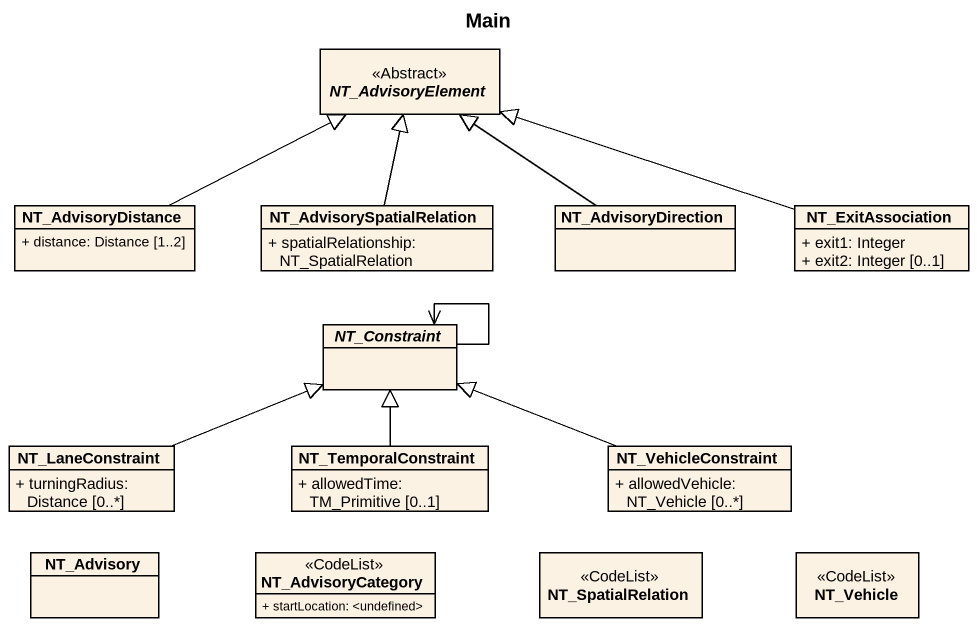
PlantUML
@startuml
title Main
hide circle
hide empty members
skinparam classAttributeIconSize 0
abstract class NT_AdvisoryElement <<Abstract>>
class NT_AdvisoryDistance {
  + distance: Distance [1..2]
}
class NT_AdvisorySpatialRelation {
  + spatialRelationship: NT_SpatialRelation
}
class NT_AdvisoryDirection
class NT_ExitAssociation {
  + exit1: Integer
  + exit2: Integer [0..1]
}
abstract class NT_Constraint
class NT_LaneConstraint {
  + turningRadius: Distance [0..*]
}
class NT_TemporalConstraint {
  + allowedTime: TM_Primitive [0..1]
}
class NT_VehicleConstraint {
  + allowedVehicle: NT_Vehicle [0..*]
}
class NT_Advisory
class NT_AdvisoryCategory <<CodeList>> {
  + startLocation: <undefined>
}
class NT_SpatialRelation <<CodeList>>
class NT_Vehicle <<CodeList>>
NT_AdvisoryDistance -right-|> NT_AdvisoryElement
NT_AdvisorySpatialRelation -up-|> NT_AdvisoryElement
NT_AdvisoryDirection -up-|> NT_AdvisoryElement
NT_ExitAssociation -left-|> NT_AdvisoryElement
NT_Constraint --> NT_Constraint
NT_LaneConstraint -right-|> NT_Constraint
NT_TemporalConstraint -up-|> NT_Constraint
NT_VehicleConstraint -left-|> NT_Constraint
@enduml
